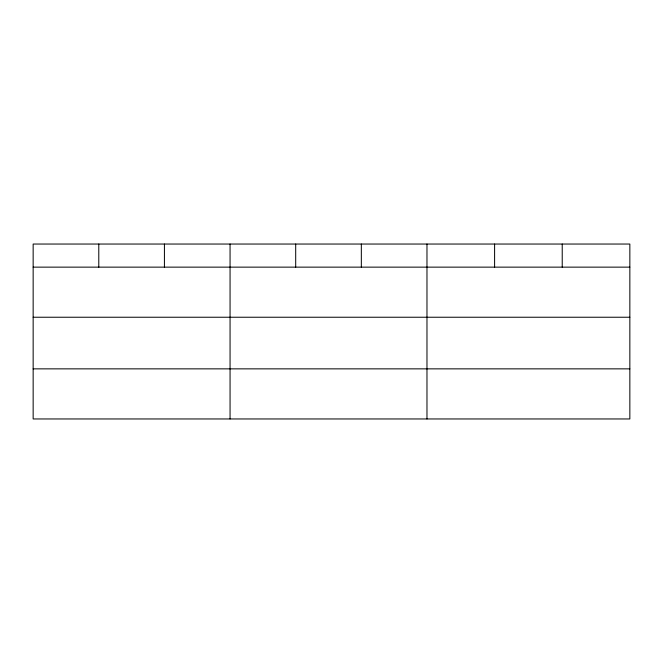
<?xml version="1.0" encoding="UTF-8"?>
<svg xmlns="http://www.w3.org/2000/svg" width="663" height="663" viewBox="0 0 663 663"><rect width="100%" height="100%" fill="white"/><g stroke="black" fill="none" stroke-linecap="round" stroke-linejoin="round"><path stroke-width="0.99" d="M629.85 317.237L629.85 244.042L33.15 244.042L33.15 418.958L629.85 418.958L629.85 317.237L33.15 317.237M33.15 267.139L629.85 267.139M33.15 368.86L629.85 368.86M562.224 244.042L562.224 267.139M494.598 244.042L494.598 267.139M426.972 244.042L426.972 418.958M361.335 244.042L361.335 267.139M295.698 244.042L295.698 267.139M230.061 244.042L230.061 418.958M164.424 244.042L164.424 267.139M98.787 244.042L98.787 267.139"/></g></svg>
